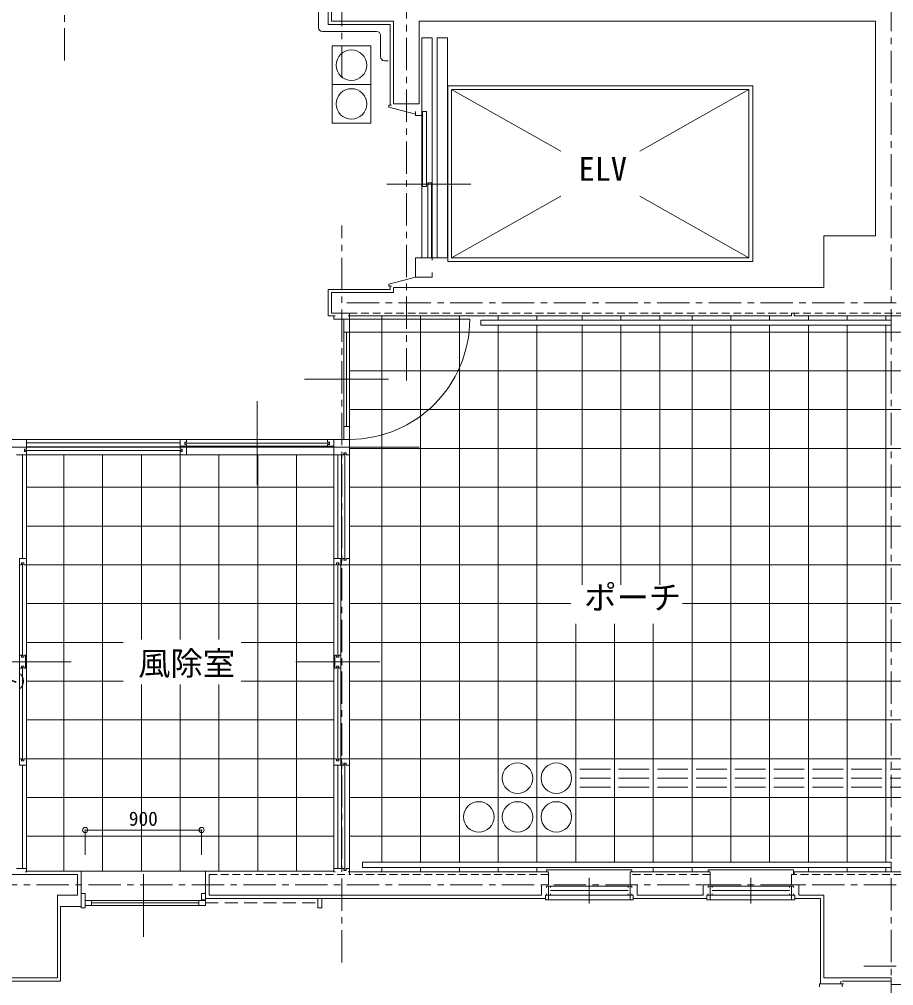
# Model space of a CAD drawing. Units: millimetres at full size, sheet at 1:50; details may follow other scales. Extents: x -17874 to 19699, y -20565 to 13459.
# Drawn here: x 2962 to 9727, y -4174 to 3299 of the extents above; entities that cross this region are included whole.
import ezdxf
from ezdxf.enums import TextEntityAlignment as Align

# ---------------------------------------------------------------- set-up
doc = ezdxf.new("R2010")
doc.units = ezdxf.units.MM
doc.header["$LTSCALE"] = 50
doc.header["$PDMODE"] = 32
doc.header["$PDSIZE"] = 40
for name, pattern in [('CHAIN1', [8, 5, -1, 1, -1]), ('DASHED1', [1.8, 1.2, -0.6]), ('DASHED2', [3, 2, -1])]:
    doc.linetypes.add(name, pattern=pattern)
for name, color, linetype, lineweight in [('1-0_表（線_固定）', 4, 'Continuous', 9), ('1-1_表（文字_固定）', 4, 'CHAIN1', 9), ('1-2', 3, 'Continuous', 18), ('1-3', 7, 'Continuous', 13), ('1-4', 4, 'Continuous', 9), ('1-5_建具姿図', 3, 'Continuous', 13), ('1-6', 7, 'Continuous', 13)]:
    doc.layers.add(name, color=color, linetype=linetype, lineweight=lineweight)
doc.styles.add('ＭＳ ゴシック', font='')
doc.styles.get('ＭＳ ゴシック').set_extended_font_data('MS Gothic')

msp = doc.modelspace()

# ---------------------------------------------------------------- linework, layer by layer
at = {"layer": '1-0_表（線_固定）'}
for p, q in [((5276.93, 3235.69), (5276.93, 3620.43)), ((5376.93, 3285.69), (5376.93, 3625.69)), ((5376.93, 3285.69), (5856.93, 3285.69)), ((5856.93, 3285.69), (5856.93, 2645.69)), ((5306.93, 3205.69), (5726.93, 3205.69)), ((5756.93, 3009.44), (5756.93, 3175.69)), ((6156.93, 3155.69), (6076.93, 3155.69)), ((6076.93, 2605.69), (6076.93, 3155.69)), ((6156.93, 1455.69), (6156.93, 3155.69)), ((6194.55, 1455.69), (6194.55, 3155.69)), ((5681.93, 3095.05), (5381.93, 3095.05)), ((5381.93, 2795.05), (5381.93, 3095.05)), ((5681.93, 2795.05), (5681.93, 3095.05)), ((5815.38, 2979.44), (5786.93, 2979.44)), ((5381.93, 2495.05), (5381.93, 2795.05)), ((5681.93, 2795.05), (5381.93, 2795.05)), ((5681.93, 2495.05), (5681.93, 2795.05)), ((6306.93, 2755.69), (7151.01, 2278.6)), ((8606.93, 2755.69), (7762.84, 2278.6)), ((5821.93, 2635.62), (5821.93, 2620.62)), ((5821.93, 2635.62), (5841.93, 2635.62)), ((6026.93, 2565.69), (5821.93, 2620.62)), ((6076.93, 2555.69), (6076.93, 2605.69)), ((5681.93, 2495.05), (5381.93, 2495.05)), ((5806.08, 2024.26), (6456.08, 2024.26)), ((6121.93, 2035.69), (6121.93, 1455.69)), ((7151.01, 1932.78), (6306.93, 1455.69)), ((7762.84, 1932.78), (8606.93, 1455.69)), ((6156.93, 1455.69), (6276.93, 1455.69)), ((6026.93, 1305.69), (5821.93, 1250.76)), ((5821.93, 1235.76), (5821.93, 1250.76)), ((5821.93, 1235.76), (5841.93, 1235.76)), ((5856.93, 1225.69), (5856.93, 1185.69)), ((5376.93, 1185.69), (5856.93, 1185.69)), ((5376.93, 1185.69), (5376.93, 1025.69)), ((5471.93, 980.69), (5471.93, 880.69)), ((5516.93, 980.69), (5516.93, 880.69)), ((6446.93, 980.69), (5516.93, 980.69)), ((5766.93, -3219.31), (5766.93, 1005.69)), ((6066.93, -3219.31), (6066.93, 1005.69)), ((6366.93, -3219.31), (6366.93, 1005.69)), ((6532.67, 973.25), (9706.93, 973.25)), ((6532.67, 933.25), (6532.67, 973.25)), ((6666.93, 973.25), (6666.93, 1005.69)), ((6966.93, 973.25), (6966.93, 1005.69)), ((7316.93, 973.25), (7316.93, 1005.69)), ((7616.93, 973.25), (7616.93, 1005.69)), ((7916.93, 973.25), (7916.93, 1005.69)), ((8166.93, 973.25), (8166.93, 1005.69)), ((8466.93, 973.25), (8466.93, 1005.69)), ((8766.93, 973.25), (8766.93, 1005.69)), ((9066.93, 973.25), (9066.93, 1005.69)), ((9366.93, 973.25), (9366.93, 1005.69)), ((9666.93, 973.25), (9666.93, 1005.69)), ((9706.93, 933.25), (9706.93, 973.25)), ((6532.67, 933.25), (9706.93, 933.25)), ((6666.93, -3219.31), (6666.93, 933.25)), ((6966.93, -3219.31), (6966.93, 933.25)), ((7316.93, -1075.18), (7316.93, 933.25)), ((7616.93, -1075.18), (7616.93, 933.25)), ((7916.93, -1075.18), (7916.93, 933.25)), ((8166.93, -3219.31), (8166.93, 933.25)), ((8466.93, -3219.31), (8466.93, 933.25)), ((8766.93, -3219.31), (8766.93, 933.25)), ((9066.93, -3219.31), (9066.93, 933.25)), ((9366.93, -3219.31), (9366.93, 933.25)), ((9666.93, -3219.31), (9666.93, 933.25)), ((5471.93, 880.69), (5471.93, 150.69)), ((5494.43, 880.69), (5494.43, 150.69)), ((12635.03, 880.69), (5516.93, 880.69)), ((12737.36, 580.69), (5516.93, 580.69)), ((5169.43, 515.69), (5819.43, 515.69)), ((4801.93, 346.19), (4801.93, -303.81)), ((12839.69, 280.69), (5516.93, 280.69)), ((5516.93, 150.69), (5516.93, 50.69)), ((2896.93, 50.69), (3016.93, 50.69)), ((3016.93, -25.31), (3016.93, 50.69)), ((4206.93, 50.69), (3016.93, 50.69)), ((4206.93, 24.69), (3016.93, 24.69)), ((5354.43, 21.19), (4249.43, 21.19)), ((5346.93, 50.69), (4256.93, 50.69)), ((5396.93, -69.31), (5396.93, 50.69)), ((2356.93, -9.31), (6056.93, -9.31)), ((3016.93, -69.31), (2940.93, -69.31)), ((2987.43, -869.31), (2987.43, -69.31)), ((3001.93, -25.31), (3016.93, -25.31)), ((3001.93, -43.31), (3001.93, -25.31)), ((4214.43, -34.31), (3009.43, -34.31)), ((4206.93, -6.31), (3016.93, -6.31)), ((4206.93, -69.31), (3016.93, -69.31)), ((3016.93, -869.31), (3016.93, -69.31)), ((3306.93, -69.31), (3306.93, -3289.31)), ((3606.93, -69.31), (3606.93, -3289.31)), ((3906.93, -1496.37), (3906.93, -69.31)), ((4256.93, -6.31), (4206.93, -6.31)), ((4206.93, -6.31), (4206.93, -25.31)), ((4206.93, -43.31), (4206.93, -69.31)), ((4206.93, -69.31), (4256.93, -69.31)), ((4206.93, -69.31), (4206.93, -1496.37)), ((4256.93, -1.31), (5346.93, -1.31)), ((4256.93, -69.31), (4256.93, -6.31)), ((4256.93, -69.31), (5396.93, -69.31)), ((4506.93, -1496.37), (4506.93, -69.31)), ((4806.93, -69.31), (4806.93, -3289.31)), ((5106.93, -69.31), (5106.93, -3289.31)), ((5396.93, -869.31), (5396.93, -69.31)), ((5426.43, -869.31), (5426.43, -69.31)), ((5453.93, -869.31), (5453.93, -69.31)), ((5481.93, -876.81), (5481.93, -61.81)), ((12942.01, -19.31), (5516.93, -19.31)), ((5516.93, -69.31), (5516.93, -869.31)), ((5396.93, -319.31), (3016.93, -319.31)), ((13044.34, -319.31), (5516.93, -319.31)), ((5396.93, -619.31), (3016.93, -619.31)), ((13146.67, -619.31), (5516.93, -619.31)), ((5453.93, -869.31), (5472.93, -869.31)), ((5472.93, -884.31), (5472.93, -869.31)), ((5490.93, -884.31), (5472.93, -884.31)), ((5490.93, -869.31), (5490.93, -884.31)), ((5490.93, -869.31), (5516.93, -869.31)), ((2964.93, -919.31), (2964.93, -1619.31)), ((2987.43, -911.81), (2987.43, -1626.81)), ((3016.93, -2419.31), (3016.93, -919.31)), ((5396.93, -919.31), (3016.93, -919.31)), ((5396.93, -2419.31), (5396.93, -919.31)), ((5426.43, -911.81), (5426.43, -1626.81)), ((5448.93, -919.31), (5448.93, -1619.31)), ((5516.93, -919.31), (5516.93, -2419.31)), ((13248.97, -919.31), (5516.93, -919.31)), ((3016.93, -1219.31), (5396.93, -1219.31)), ((7229.82, -1219.31), (5516.93, -1219.31)), ((13351.25, -1219.31), (8092.22, -1219.31)), ((7266.93, -3219.31), (7266.93, -1374.97)), ((7566.93, -3219.31), (7566.93, -1374.97)), ((7866.93, -3219.31), (7866.93, -1374.97)), ((3765.69, -1519.31), (3016.93, -1519.31)), ((5396.93, -1519.31), (4679.48, -1519.31)), ((13453.54, -1519.31), (5516.93, -1519.31)), ((3362.43, -1669.31), (2712.43, -1669.31)), ((2987.43, -2426.81), (2987.43, -1711.81)), ((5101.43, -1669.31), (5751.43, -1669.31)), ((5426.43, -2426.81), (5426.43, -1711.81)), ((2964.93, -2419.31), (2964.93, -1719.31)), ((5448.93, -2419.31), (5448.93, -1719.31)), ((3765.69, -1819.31), (3016.93, -1819.31)), ((3906.93, -3289.31), (3906.93, -1843.75)), ((4206.93, -1843.75), (4206.93, -3289.31)), ((4506.93, -3289.31), (4506.93, -1843.75)), ((5396.93, -1819.31), (4679.48, -1819.31)), ((13555.82, -1819.31), (5516.93, -1819.31)), ((5396.93, -2119.31), (3016.93, -2119.31)), ((13658.1, -2119.31), (5516.93, -2119.31)), ((5396.93, -2419.31), (3016.93, -2419.31)), ((5453.93, -2419.31), (5453.93, -2469.31)), ((5516.93, -2419.31), (5453.93, -2419.31)), ((5481.93, -2461.81), (5481.93, -3276.81)), ((5516.93, -2469.31), (5516.93, -2419.31)), ((2987.43, -2469.31), (2987.43, -3269.31)), ((3016.93, -3269.31), (3016.93, -2469.31)), ((5396.93, -3269.31), (5396.93, -2469.31)), ((5426.43, -2469.31), (5426.43, -3269.31)), ((5453.93, -2469.31), (5453.93, -3269.31)), ((5453.93, -2469.31), (5472.93, -2469.31)), ((5490.93, -2469.31), (5516.93, -2469.31)), ((5516.93, -2469.31), (5516.93, -3269.31)), ((7298.93, -2499.92), (7534.93, -2499.92)), ((7598.93, -2499.92), (7834.93, -2499.92)), ((7898.93, -2499.92), (8134.93, -2499.92)), ((8198.93, -2499.92), (8434.93, -2499.92)), ((8498.93, -2499.92), (8734.93, -2499.92)), ((8798.93, -2499.92), (9034.93, -2499.92)), ((9098.93, -2499.92), (9334.93, -2499.92)), ((9398.93, -2499.92), (9634.93, -2499.92)), ((9698.93, -2499.92), (9934.93, -2499.92)), ((7298.93, -2569.31), (7534.93, -2569.31)), ((7598.93, -2569.31), (7834.93, -2569.31)), ((7898.93, -2569.31), (8134.93, -2569.31)), ((8198.93, -2569.31), (8434.93, -2569.31)), ((8498.93, -2569.31), (8734.93, -2569.31)), ((8798.93, -2569.31), (9034.93, -2569.31)), ((9098.93, -2569.31), (9334.93, -2569.31)), ((9398.93, -2569.31), (9634.93, -2569.31)), ((9698.93, -2569.31), (9934.93, -2569.31)), ((7298.93, -2638.7), (7534.93, -2638.7)), ((7598.93, -2638.7), (7834.93, -2638.7)), ((7898.93, -2638.7), (8134.93, -2638.7)), ((8198.93, -2638.7), (8434.93, -2638.7)), ((8498.93, -2638.7), (8734.93, -2638.7)), ((8798.93, -2638.7), (9034.93, -2638.7)), ((9098.93, -2638.7), (9334.93, -2638.7)), ((9398.93, -2638.7), (9634.93, -2638.7)), ((9698.93, -2638.7), (9934.93, -2638.7)), ((5396.93, -2719.31), (3016.93, -2719.31)), ((9966.93, -2719.31), (5516.93, -2719.31)), ((5396.93, -3019.31), (3016.93, -3019.31)), ((13964.94, -3019.31), (5516.93, -3019.31)), ((2940.93, -3269.31), (3016.93, -3269.31)), ((3016.93, -3269.31), (3016.93, -3294.31)), ((5616.93, -3219.31), (5616.93, -3259.31)), ((5616.93, -3259.31), (9706.93, -3259.31)), ((5766.93, -3294.31), (5766.93, -3259.31)), ((6066.93, -3294.31), (6066.93, -3259.31)), ((6366.93, -3294.31), (6366.93, -3259.31)), ((6666.93, -3294.31), (6666.93, -3259.31)), ((6966.93, -3294.31), (6966.93, -3259.31)), ((7041.93, -3279.31), (7041.93, -3294.31)), ((7701.93, -3279.31), (7041.93, -3279.31)), ((7701.93, -3279.31), (7701.93, -3294.31)), ((7866.93, -3294.31), (7866.93, -3259.31)), ((8166.93, -3294.31), (8166.93, -3259.31)), ((8951.93, -3279.31), (8951.93, -3314.31)), ((9066.93, -3294.31), (9066.93, -3259.31)), ((9366.93, -3294.31), (9366.93, -3259.31)), ((9666.93, -3294.31), (9666.93, -3259.31)), ((2656.93, -3314.31), (3411.93, -3314.31)), ((3016.93, -3294.31), (3006.93, -3294.31)), ((3411.93, -3474.31), (3411.93, -3314.31)), ((3441.93, -3289.31), (4401.93, -3289.31)), ((3921.93, -3311.82), (3921.93, -3797.19)), ((4431.93, -3474.31), (4431.93, -3314.31)), ((5506.93, -3294.31), (5516.93, -3294.31)), ((5516.93, -3294.31), (5516.93, -3314.31)), ((7371.93, -3539.31), (7371.93, -3339.31)), ((8621.93, -3539.31), (8621.93, -3339.31)), ((7001.93, -3394.31), (7001.93, -3474.31)), ((7056.93, -3394.31), (7001.93, -3394.31)), ((7056.93, -3474.31), (7056.93, -3404.31)), ((7671.93, -3404.31), (7071.93, -3404.31)), ((7071.93, -3404.31), (7071.93, -3414.31)), ((7686.93, -3394.31), (7741.93, -3394.31)), ((7686.93, -3474.31), (7686.93, -3404.31)), ((7701.93, -3404.31), (7701.93, -3414.31)), ((7741.93, -3394.31), (7741.93, -3474.31)), ((8306.93, -3474.31), (8306.93, -3404.31)), ((8921.93, -3404.31), (8321.93, -3404.31)), ((8321.93, -3404.31), (8321.93, -3414.31)), ((8936.93, -3474.31), (8936.93, -3404.31)), ((8951.93, -3404.31), (8951.93, -3414.31)), ((3256.93, -4114.31), (3256.93, -3474.31)), ((3256.93, -3474.31), (3411.93, -3474.31)), ((4431.93, -3474.31), (7001.93, -3474.31)), ((7031.93, -3509.31), (7056.93, -3509.31)), ((7041.93, -3474.31), (7041.93, -3464.31)), ((7056.93, -3474.31), (7056.93, -3509.31)), ((7686.93, -3509.31), (7056.93, -3509.31)), ((7671.93, -3439.31), (7071.93, -3439.31)), ((7071.93, -3474.31), (7071.93, -3464.31)), ((7071.93, -3474.31), (7671.93, -3474.31)), ((7671.93, -3474.31), (7671.93, -3464.31)), ((7671.93, -3474.31), (7711.93, -3474.31)), ((7686.93, -3474.31), (7686.93, -3509.31)), ((7711.93, -3509.31), (7686.93, -3509.31)), ((7701.93, -3474.31), (7701.93, -3464.31)), ((7711.93, -3474.31), (7711.93, -3509.31)), ((7741.93, -3474.31), (8251.93, -3474.31)), ((8281.93, -3474.31), (8281.93, -3509.31)), ((8321.93, -3474.31), (8281.93, -3474.31)), ((8281.93, -3509.31), (8306.93, -3509.31)), ((8291.93, -3474.31), (8291.93, -3464.31)), ((8306.93, -3474.31), (8306.93, -3509.31)), ((8936.93, -3509.31), (8306.93, -3509.31)), ((8921.93, -3439.31), (8321.93, -3439.31)), ((8321.93, -3474.31), (8321.93, -3464.31)), ((8321.93, -3474.31), (8921.93, -3474.31)), ((8921.93, -3474.31), (8921.93, -3464.31)), ((8936.93, -3474.31), (8936.93, -3509.31)), ((8961.93, -3509.31), (8936.93, -3509.31)), ((8951.93, -3474.31), (8951.93, -3464.31)), ((8991.93, -3474.31), (9186.93, -3474.31)), ((9186.93, -4114.31), (9186.93, -3474.31)), ((3256.93, -4114.31), (2656.93, -4114.31)), ((9186.93, -4114.31), (9626.93, -4114.31)), ((9706.93, -4114.31), (9626.93, -4114.31)), ((9706.93, -4164.31), (9706.93, -4114.31))]:
    msp.add_line(p, q, dxfattribs=at)
for points in [[(6274.55, 1455.69), (6274.55, 3155.69), (6194.55, 3155.69)], [(6076.93, 1455.69), (6076.93, 2555.69), (6026.93, 2555.69), (6026.93, 2585.69)], [(6151.93, 1455.69), (6151.93, 2035.69), (6121.93, 2035.69)], [(6156.93, 1435.69), (6156.93, 1455.69), (6026.93, 1455.69), (6026.93, 1305.69), (6156.93, 1305.69), (6156.93, 1340.69)], [(5516.93, 1005.69), (5516.93, 1025.69), (5376.93, 1025.69)], [(5506.93, 1005.69), (5516.93, 1005.69), (5516.93, 980.69), (5396.93, 980.69), (5396.93, 1005.69), (5406.93, 1005.69)], [(5471.93, 880.69), (5516.93, 880.69), (5516.93, 150.69)], [(5516.93, 150.69), (5471.93, 150.69), (5471.93, 50.69)], [(5361.93, 30.19), (5346.93, 30.19), (5346.93, 50.69), (5396.93, 50.69)], [(5396.93, -1.31), (5346.93, -1.31), (5346.93, 12.19), (5361.93, 12.19), (5361.93, 30.19)], [(5396.93, -69.31), (5472.93, -69.31), (5472.93, -54.31), (5490.93, -54.31), (5490.93, -69.31), (5516.93, -69.31), (5516.93, 50.69), (5396.93, 50.69)], [(3016.93, -69.31), (3016.93, -43.31), (3001.93, -43.31)], [(4206.93, -43.31), (4221.93, -43.31), (4221.93, -25.31), (4206.93, -25.31)], [(5516.93, -869.31), (5516.93, -919.31), (5453.93, -919.31), (5453.93, -869.31)], [(2964.93, -1669.31), (2964.93, -1619.31), (2978.43, -1619.31), (2978.43, -1634.31), (2996.43, -1634.31)], [(2996.43, -1634.31), (2996.43, -1619.31), (3009.93, -1619.31), (3009.93, -1669.31)], [(5417.43, -1634.31), (5417.43, -1619.31), (5403.93, -1619.31), (5403.93, -1669.31)], [(5448.93, -1669.31), (5448.93, -1619.31), (5435.43, -1619.31), (5435.43, -1634.31), (5417.43, -1634.31)], [(2964.93, -1669.31), (2964.93, -1719.31), (2978.43, -1719.31), (2978.43, -1704.31), (2996.43, -1704.31)], [(2996.43, -1704.31), (2996.43, -1719.31), (3009.93, -1719.31), (3009.93, -1669.31)], [(5417.43, -1704.31), (5417.43, -1719.31), (5403.93, -1719.31), (5403.93, -1669.31)], [(5448.93, -1669.31), (5448.93, -1719.31), (5435.43, -1719.31), (5435.43, -1704.31), (5417.43, -1704.31)], [(5490.93, -2469.31), (5490.93, -2454.31), (5472.93, -2454.31), (5472.93, -2469.31)], [(10566.93, -2419.31), (9966.93, -2419.31), (5516.93, -2419.31)], [(5396.93, -3269.31), (5396.93, -3294.31), (5406.93, -3294.31)], [(5516.93, -3294.31), (5516.93, -3269.31), (5490.93, -3269.31), (5490.93, -3284.31), (5472.93, -3284.31), (5472.93, -3269.31), (5396.93, -3269.31)], [(5616.93, -3219.31), (9706.93, -3219.31), (9706.93, -3259.31)], [(8951.93, -3279.31), (8291.93, -3279.31), (8291.93, -3294.31)], [(7071.93, -3404.31), (7041.93, -3404.31), (7041.93, -3414.31)], [(7701.93, -3404.31), (7671.93, -3404.31), (7671.93, -3414.31)], [(8306.93, -3394.31), (8251.93, -3394.31), (8251.93, -3474.31)], [(8321.93, -3404.31), (8291.93, -3404.31), (8291.93, -3414.31)], [(8951.93, -3404.31), (8921.93, -3404.31), (8921.93, -3414.31)], [(8936.93, -3394.31), (8991.93, -3394.31), (8991.93, -3474.31)], [(7071.93, -3474.31), (7031.93, -3474.31), (7031.93, -3509.31)], [(8921.93, -3474.31), (8961.93, -3474.31), (8961.93, -3509.31)]]:
    msp.add_lwpolyline(points, dxfattribs=at)
for points in [[(6276.93, 1425.69), (8636.93, 1425.69), (8636.93, 2785.69), (6276.93, 2785.69)], [(6306.93, 1455.69), (8606.93, 1455.69), (8606.93, 2755.69), (6306.93, 2755.69)], [(6081.93, 2585.69), (6081.93, 2005.69), (6111.93, 2005.69), (6111.93, 2585.69)], [(4241.93, 30.19), (4256.93, 30.19), (4256.93, 50.69), (4206.93, 50.69), (4206.93, -1.31), (4256.93, -1.31), (4256.93, 12.19), (4241.93, 12.19)], [(2996.43, -904.31), (2996.43, -919.31), (3016.93, -919.31), (3016.93, -869.31), (2964.93, -869.31), (2964.93, -919.31), (2978.43, -919.31), (2978.43, -904.31)], [(5417.43, -904.31), (5417.43, -919.31), (5396.93, -919.31), (5396.93, -869.31), (5448.93, -869.31), (5448.93, -919.31), (5435.43, -919.31), (5435.43, -904.31)], [(2996.43, -2434.31), (2996.43, -2419.31), (3016.93, -2419.31), (3016.93, -2469.31), (2964.93, -2469.31), (2964.93, -2419.31), (2978.43, -2419.31), (2978.43, -2434.31)], [(5417.43, -2434.31), (5417.43, -2419.31), (5396.93, -2419.31), (5396.93, -2469.31), (5448.93, -2469.31), (5448.93, -2419.31), (5435.43, -2419.31), (5435.43, -2434.31)]]:
    msp.add_lwpolyline(points, close=True, dxfattribs=at)
for centre in [(5531.93, 2945.05), (5531.93, 2645.05), (6816.93, -2569.31), (7116.93, -2569.31), (6516.93, -2869.31), (6816.93, -2869.31), (7116.93, -2869.31)]:
    msp.add_circle(centre, 118, dxfattribs=at)
for centre, radius, start, end in [((5306.93, 3235.69), 30, 180, 270), ((5726.93, 3175.69), 30, 0, 90), ((5786.93, 3009.44), 30, 180, 270), ((5516.93, 980.69), 930, 270, 0)]:
    msp.add_arc(centre, radius, start, end, dxfattribs=at)
at = {"layer": '1-1_表（文字_固定）'}
for p, q in [((9706.93, 8656.68), (9706.93, -9444.31)), ((5456.93, 5495.69), (5456.93, 2805.69)), ((3311.93, 2980.69), (3311.93, 4895.69)), ((5956.93, 505.69), (5956.93, 4005.69)), ((5456.93, -3994.31), (5456.93, 1705.69)), ((16946.49, 1105.69), (5456.93, 1105.69)), ((16946.49, -3394.31), (-3761.15, -3394.31)), ((16946.49, -4024.31), (9461.13, -4024.31))]:
    msp.add_line(p, q, dxfattribs=at)
at = {"layer": '1-2'}
for p, q in [((5351.93, 3260.69), (5351.93, 3675.69)), ((5351.93, 3260.69), (5831.93, 3260.69)), ((5831.93, 2635.62), (5831.93, 3260.69)), ((9586.93, 1625.69), (9586.93, 3285.69)), ((5856.93, 2645.69), (6056.93, 2645.69)), ((9186.93, 1625.69), (9586.93, 1625.69)), ((9186.93, 1225.69), (9186.93, 1625.69)), ((5351.93, 1210.69), (5831.93, 1210.69)), ((5351.93, 1210.69), (5351.93, 1005.69)), ((5831.93, 1210.69), (5831.93, 1235.76)), ((5856.93, 1225.69), (6056.93, 1225.69)), ((6056.93, 1225.69), (9186.93, 1225.69)), ((5396.93, 1005.69), (5351.93, 1005.69)), ((5516.93, 1005.69), (8936.93, 1005.69)), ((8936.93, 1005.69), (8936.93, 1025.69)), ((8956.93, 1025.69), (8936.93, 1025.69)), ((8956.93, 1005.69), (8956.93, 1025.69)), ((8956.93, 1005.69), (9806.93, 1005.69)), ((3441.93, -3289.31), (3016.93, -3289.31)), ((3441.93, -3289.31), (3441.93, -3561.81)), ((4401.93, -3289.31), (4401.93, -3499.31)), ((4401.93, -3289.31), (5396.93, -3289.31)), ((5516.93, -3294.31), (7056.93, -3294.31)), ((7056.93, -3294.31), (7056.93, -3394.31)), ((7686.93, -3294.31), (7686.93, -3394.31)), ((7686.93, -3294.31), (8306.93, -3294.31)), ((8306.93, -3294.31), (8306.93, -3394.31)), ((8936.93, -3314.31), (8936.93, -3394.31)), ((8956.93, -3314.31), (8936.93, -3314.31)), ((8956.93, -3294.31), (9806.93, -3294.31)), ((8956.93, -3314.31), (8956.93, -3294.31)), ((7031.93, -3499.31), (4401.93, -3499.31)), ((8281.93, -3499.31), (7711.93, -3499.31)), ((9161.93, -3499.31), (8961.93, -3499.31)), ((9161.93, -4159.31), (9161.93, -3499.31)), ((3281.93, -3561.81), (3441.93, -3561.81)), ((3281.93, -4139.31), (3281.93, -3561.81)), ((3281.93, -4139.31), (2631.93, -4139.31)), ((9706.93, -4139.31), (9328.93, -4139.31)), ((9786.93, -4164.31), (9706.93, -4164.31))]:
    msp.add_line(p, q, dxfattribs=at)
at = {"layer": '1-2', "color": 7, "lineweight": 13}
msp.add_line((3471.93, -2970.51), (4371.93, -2970.51), dxfattribs=at)
at = {"layer": '1-2'}
msp.add_lwpolyline([(6056.93, 2645.69), (6056.93, 3285.69), (9586.93, 3285.69)], dxfattribs=at)
at = {"layer": '1-3', "linetype": 'DASHED1'}
for p, q in [((5516.93, 1025.69), (9786.93, 1025.69)), ((4431.93, -3314.31), (5516.93, -3314.31)), ((7056.93, -3314.31), (5516.93, -3314.31)), ((8306.93, -3314.31), (7686.93, -3314.31)), ((9786.93, -3314.31), (8936.93, -3314.31))]:
    msp.add_line(p, q, dxfattribs=at)
at = {"layer": '1-4', "color": 2, "lineweight": 13}
for p, q in [((3471.93, -3571.81), (3471.93, -3461.81)), ((4371.93, -3461.81), (4371.93, -3509.31)), ((4371.93, -3461.81), (4401.93, -3461.81)), ((4371.93, -3509.31), (4401.93, -3509.31)), ((4401.93, -3509.31), (4401.93, -3461.81)), ((5271.93, -3571.81), (5271.93, -3499.31)), ((5301.93, -3571.81), (5301.93, -3499.31)), ((3441.93, -3571.81), (3471.93, -3571.81)), ((3471.93, -3514.31), (3521.93, -3514.31)), ((4351.93, -3514.31), (4401.93, -3514.31)), ((4401.93, -3514.31), (4401.93, -3554.31)), ((5271.93, -3571.81), (5301.93, -3571.81))]:
    msp.add_line(p, q, dxfattribs=at)
at = {"layer": '1-4', "color": 7, "lineweight": 13}
for p, q in [((3521.93, -3514.31), (4351.93, -3514.31)), ((3521.93, -3534.31), (4351.93, -3534.31)), ((4351.93, -3554.31), (3521.93, -3554.31)), ((9151.93, -4184.31), (9151.93, -4159.31)), ((9338.93, -4159.31), (9151.93, -4159.31)), ((9328.93, -4184.31), (9328.93, -4159.31))]:
    msp.add_line(p, q, dxfattribs=at)
at = {"layer": '1-4', "color": 7, "linetype": 'DASHED2', "lineweight": 13}
msp.add_line((4401.93, -3534.31), (5271.93, -3534.31), dxfattribs=at)
at = {"layer": '1-4', "color": 3, "lineweight": 18}
msp.add_line((9318.93, -4159.31), (9318.93, -4139.31), dxfattribs=at)
at = {"layer": '1-4', "color": 2, "lineweight": 13}
for points in [[(3441.93, -3571.81), (3441.93, -3461.81), (3471.93, -3461.81)], [(3471.93, -3554.31), (3521.93, -3554.31), (3521.93, -3514.31)], [(4351.93, -3514.31), (4351.93, -3554.31), (4401.93, -3554.31)]]:
    msp.add_lwpolyline(points, dxfattribs=at)
at = {"layer": '1-6'}
for p, q in [((3471.93, -2970.51), (3471.93, -3161.59)), ((4371.93, -2970.51), (4371.93, -3161.59))]:
    msp.add_line(p, q, dxfattribs=at)
at = {"layer": '1-6', "color": 2}
for p in [(3471.93, -2970.51), (4371.93, -2970.51)]:
    msp.add_point(p, dxfattribs=at)

# ---------------------------------------------------------------- texts
at = {"layer": '1-4', "style": 'ＭＳ ゴシック'}
msp.add_text('（靴履き替えマット）', height=91.64, dxfattribs=at).set_placement((1835.11, -1893.82), align=Align.BOTTOM_LEFT)
at = {"layer": '1-5_建具姿図', "style": 'ＭＳ ゴシック'}
for s, p in [('ELV', (7289.22, 1996.05)), ('ポーチ', (7332.93, -1318.07)), ('風除室', (3882.07, -1828.49))]:
    msp.add_text(s, height=183.3, dxfattribs=at).set_placement(p, align=Align.BOTTOM_LEFT)
at = {"layer": '1-6', "style": 'ＭＳ ゴシック'}
msp.add_text('900', height=110, dxfattribs=at).set_placement((3809.43, -2970.51), align=Align.BOTTOM_LEFT)

doc.saveas('drawing.dxf')
